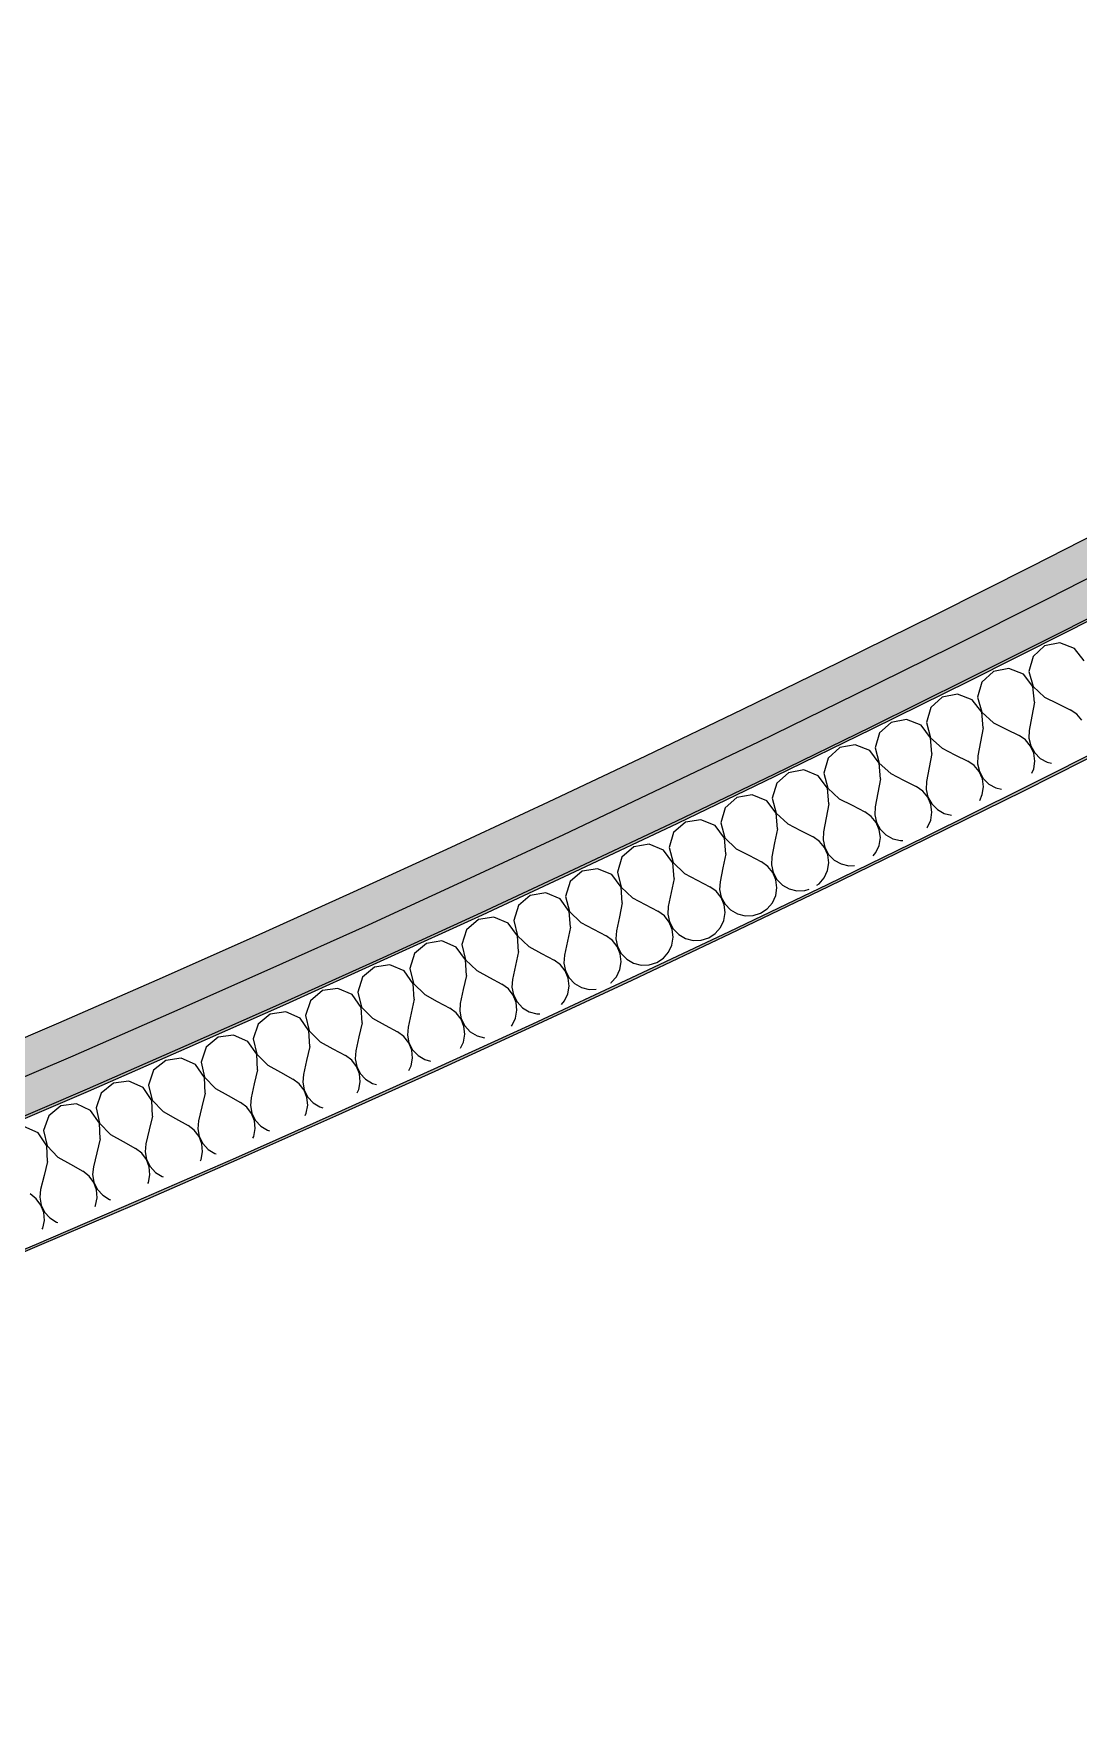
# Model space of a CAD drawing. Header units: millimetres. Extents: x -50172 to 74273, y -80883 to 11206.
# Drawn here: x -23974 to -23539, y -50512 to -49812 of the extents above; entities that cross this region are included whole.
import ezdxf
from ezdxf.enums import TextEntityAlignment as Align

# ---------------------------------------------------------------- set-up
doc = ezdxf.new("R2010")
doc.units = ezdxf.units.MM
doc.header["$MEASUREMENT"] = 0
doc.linetypes.add('Double Dashed', pattern=[1093.611073, 529.166651, -211.666656, 141.111112, -211.666656])
doc.layers.add('New_A-15-MG_Structural_Grid_Phase_2', color=7, linetype='Continuous')
doc.layers.add('New_A-25-M_Wall_Int', color=7, linetype='Continuous')
for name, color, linetype, lineweight, true_color in [('New_A-15-MG_Structural_Grid_Phase_2_Pen_No__222', 7, 'Continuous', 13, 0x65af33), ('New_A-25-M_Wall_Int_Pen_No__107', 7, 'Continuous', 15, 0xa6a6a6), ('New_A-25-M_Wall_Int_Pen_No__81', 7, 'Continuous', 20, 0x6a6a6a)]:
    doc.layers.add(name, color=color, linetype=linetype, lineweight=lineweight, true_color=true_color)
doc.layers.add('New_A-25-M_Wall_Int_Pen_No__1', color=7, linetype='Continuous', lineweight=13)
doc.layers.add('New_A-25-M_Wall_Int_Pen_No__150', color=7, linetype='Continuous', lineweight=0)
doc.styles.add('GENERATED_STYLE_4', font='')
doc.styles.get('GENERATED_STYLE_4').set_extended_font_data('Swis721 BT')

# ---------------------------------------------------------------- blocks, each defined once
blk = doc.blocks.new('*X250')
at = {"layer": 'New_A-25-M_Wall_Int_Pen_No__150', "linetype": 'Continuous'}
for p, q in [((-23552.97, -50066.51), (-23557.75, -50070.91)), ((-23546.58, -50065.27), (-23552.97, -50066.51)), ((-23540.49, -50067.57), (-23546.58, -50065.27)), ((-23536.52, -50072.73), (-23540.49, -50067.57)), ((-23574.23, -50077.2), (-23579.02, -50081.59)), ((-23567.84, -50075.99), (-23574.23, -50077.2)), ((-23561.76, -50078.31), (-23567.84, -50075.99)), ((-23557.75, -50070.91), (-23559.51, -50077.18)), ((-23559.51, -50077.18), (-23557.72, -50083.43)), ((-23579.02, -50081.59), (-23580.8, -50087.85)), ((-23557.8, -50083.47), (-23561.76, -50078.31)), ((-23557.16, -50089.95), (-23557.8, -50083.47)), ((-23557.72, -50083.43), (-23552.9, -50087.81)), ((-23595.52, -50087.83), (-23600.33, -50092.2)), ((-23589.13, -50086.63), (-23595.52, -50087.83)), ((-23583.05, -50088.97), (-23589.13, -50086.63)), ((-23579.12, -50094.15), (-23583.05, -50088.97)), ((-23580.8, -50087.85), (-23579.03, -50094.11)), ((-23557.16, -50089.95), (-23558.22, -50095.81)), ((-23552.9, -50087.81), (-23547.56, -50090.45)), ((-23547.56, -50090.45), (-23542.22, -50093.09)), ((-23616.84, -50098.39), (-23621.67, -50102.75)), ((-23610.45, -50097.21), (-23616.84, -50098.39)), ((-23604.38, -50099.57), (-23610.45, -50097.21)), ((-23600.33, -50092.2), (-23602.13, -50098.46)), ((-23578.5, -50100.63), (-23579.12, -50094.15)), ((-23579.03, -50094.11), (-23574.23, -50098.5)), ((-23558.22, -50095.81), (-23559.29, -50101.68)), ((-23539.5, -50094.93), (-23542.22, -50093.09)), ((-23537.39, -50097.45), (-23539.5, -50094.93)), ((-23621.67, -50102.75), (-23623.49, -50109)), ((-23600.46, -50104.77), (-23604.38, -50099.57)), ((-23602.13, -50098.46), (-23600.38, -50104.72)), ((-23599.86, -50111.25), (-23600.46, -50104.77)), ((-23600.38, -50104.72), (-23595.59, -50109.13)), ((-23578.5, -50100.63), (-23579.58, -50106.49)), ((-23574.23, -50098.5), (-23568.9, -50101.16)), ((-23568.9, -50101.16), (-23563.56, -50103.82)), ((-23560.85, -50105.67), (-23563.56, -50103.82)), ((-23559.29, -50101.68), (-23559.43, -50104.96)), ((-23559.43, -50104.96), (-23558.66, -50108.15)), ((-23638.2, -50108.88), (-23643.05, -50113.23)), ((-23631.8, -50107.73), (-23638.2, -50108.88)), ((-23625.75, -50110.1), (-23631.8, -50107.73)), ((-23621.84, -50115.31), (-23625.75, -50110.1)), ((-23623.49, -50109), (-23621.76, -50115.27)), ((-23599.86, -50111.25), (-23600.96, -50117.1)), ((-23595.59, -50109.13), (-23590.26, -50111.8)), ((-23590.26, -50111.8), (-23584.94, -50114.48)), ((-23580.66, -50112.35), (-23580.81, -50115.63)), ((-23579.58, -50106.49), (-23580.66, -50112.35)), ((-23558.75, -50108.2), (-23560.85, -50105.67)), ((-23557.42, -50111.2), (-23558.75, -50108.2)), ((-23558.66, -50108.15), (-23557.05, -50111.02)), ((-23556.97, -50114.46), (-23557.42, -50111.2)), ((-23557.05, -50111.02), (-23554.71, -50113.33)), ((-23659.6, -50119.31), (-23664.45, -50123.63)), ((-23653.19, -50118.17), (-23659.6, -50119.31)), ((-23647.15, -50120.57), (-23653.19, -50118.17)), ((-23643.05, -50113.23), (-23644.88, -50119.47)), ((-23644.88, -50119.47), (-23643.17, -50125.74)), ((-23621.26, -50121.79), (-23621.84, -50115.31)), ((-23621.76, -50115.27), (-23616.98, -50119.69)), ((-23600.96, -50117.1), (-23602.07, -50122.96)), ((-23582.23, -50116.34), (-23584.94, -50114.48)), ((-23580.14, -50118.87), (-23582.23, -50116.34)), ((-23580.81, -50115.63), (-23580.05, -50118.83)), ((-23578.82, -50121.88), (-23580.14, -50118.87)), ((-23580.05, -50118.83), (-23578.45, -50121.7)), ((-23558.23, -50119.53), (-23557.43, -50117.72)), ((-23557.43, -50117.72), (-23556.97, -50114.46)), ((-23554.71, -50113.33), (-23551.83, -50114.91)), ((-23551.83, -50114.91), (-23550.11, -50115.3)), ((-23664.45, -50123.63), (-23666.31, -50129.87)), ((-23643.26, -50125.79), (-23647.15, -50120.57)), ((-23642.7, -50132.27), (-23643.26, -50125.79)), ((-23643.17, -50125.74), (-23638.41, -50130.18)), ((-23621.26, -50121.79), (-23622.38, -50127.64)), ((-23616.98, -50119.69), (-23611.67, -50122.38)), ((-23611.67, -50122.38), (-23606.35, -50125.07)), ((-23603.65, -50126.94), (-23606.35, -50125.07)), ((-23602.07, -50122.96), (-23602.22, -50126.24)), ((-23602.22, -50126.24), (-23601.48, -50129.44)), ((-23578.85, -50128.4), (-23578.38, -50125.14)), ((-23578.38, -50125.14), (-23578.82, -50121.88)), ((-23578.45, -50121.7), (-23576.12, -50124.01)), ((-23576.12, -50124.01), (-23573.24, -50125.61)), ((-23573.24, -50125.61), (-23570.93, -50126.14)), ((-23681.02, -50129.66), (-23685.89, -50133.98)), ((-23674.62, -50128.55), (-23681.02, -50129.66)), ((-23668.58, -50130.96), (-23674.62, -50128.55)), ((-23664.7, -50136.19), (-23668.58, -50130.96)), ((-23666.31, -50129.87), (-23664.62, -50136.15)), ((-23642.7, -50132.27), (-23643.83, -50138.12)), ((-23638.41, -50130.18), (-23633.1, -50132.89)), ((-23633.1, -50132.89), (-23627.79, -50135.6)), ((-23622.38, -50127.64), (-23623.5, -50133.5)), ((-23601.56, -50129.48), (-23603.65, -50126.94)), ((-23600.26, -50132.5), (-23601.56, -50129.48)), ((-23601.48, -50129.44), (-23599.88, -50132.31)), ((-23599.83, -50135.75), (-23600.26, -50132.5)), ((-23599.88, -50132.31), (-23597.56, -50134.64)), ((-23579.94, -50130.84), (-23578.85, -50128.4)), ((-23702.48, -50139.95), (-23707.36, -50144.25)), ((-23696.07, -50138.86), (-23702.48, -50139.95)), ((-23690.04, -50141.29), (-23696.07, -50138.86)), ((-23685.89, -50133.98), (-23687.77, -50140.2)), ((-23687.77, -50140.2), (-23686.1, -50146.49)), ((-23664.17, -50142.68), (-23664.7, -50136.19)), ((-23664.62, -50136.15), (-23659.87, -50140.6)), ((-23643.83, -50138.12), (-23644.97, -50143.97)), ((-23625.1, -50137.48), (-23627.79, -50135.6)), ((-23623.02, -50140.02), (-23625.1, -50137.48)), ((-23623.5, -50133.5), (-23623.67, -50136.78)), ((-23623.67, -50136.78), (-23622.94, -50139.98)), ((-23621.73, -50143.04), (-23623.02, -50140.02)), ((-23622.94, -50139.98), (-23621.35, -50142.86)), ((-23601.66, -50142.01), (-23600.31, -50139.01)), ((-23600.31, -50139.01), (-23599.83, -50135.75)), ((-23597.56, -50134.64), (-23594.69, -50136.24)), ((-23594.69, -50136.24), (-23591.67, -50136.94)), ((-23707.36, -50144.25), (-23709.26, -50150.47)), ((-23686.18, -50146.53), (-23690.04, -50141.29)), ((-23685.67, -50153.02), (-23686.18, -50146.53)), ((-23686.1, -50146.49), (-23681.36, -50150.96)), ((-23664.17, -50142.68), (-23665.32, -50148.52)), ((-23659.87, -50140.6), (-23654.57, -50143.33)), ((-23654.57, -50143.33), (-23649.27, -50146.05)), ((-23646.58, -50147.94), (-23649.27, -50146.05)), ((-23644.97, -50143.97), (-23645.15, -50147.25)), ((-23645.15, -50147.25), (-23644.43, -50150.45)), ((-23621.8, -50149.55), (-23621.3, -50146.3)), ((-23621.3, -50146.3), (-23621.73, -50143.04)), ((-23621.35, -50142.86), (-23619.04, -50145.19)), ((-23619.04, -50145.19), (-23616.17, -50146.8)), ((-23616.17, -50146.8), (-23612.96, -50147.56)), ((-23601.87, -50142.25), (-23601.66, -50142.01)), ((-23728.87, -50154.45), (-23730.79, -50160.67)), ((-23723.97, -50150.17), (-23728.87, -50154.45)), ((-23717.56, -50149.1), (-23723.97, -50150.17)), ((-23711.53, -50151.55), (-23717.56, -50149.1)), ((-23707.7, -50156.81), (-23711.53, -50151.55)), ((-23709.26, -50150.47), (-23707.61, -50156.76)), ((-23685.67, -50153.02), (-23686.84, -50158.86)), ((-23681.36, -50150.96), (-23676.08, -50153.7)), ((-23676.08, -50153.7), (-23670.78, -50156.44)), ((-23666.48, -50154.37), (-23666.67, -50157.65)), ((-23665.32, -50148.52), (-23666.48, -50154.37)), ((-23644.52, -50150.49), (-23646.58, -50147.94)), ((-23643.23, -50153.52), (-23644.52, -50150.49)), ((-23644.43, -50150.45), (-23642.85, -50153.33)), ((-23642.82, -50156.78), (-23643.23, -50153.52)), ((-23642.85, -50153.33), (-23640.54, -50155.67)), ((-23624.36, -50153.97), (-23623.16, -50152.55)), ((-23623.16, -50152.55), (-23621.8, -50149.55)), ((-23612.96, -50147.56), (-23611.98, -50147.52)), ((-23745.5, -50160.32), (-23750.41, -50164.59)), ((-23739.08, -50159.27), (-23745.5, -50160.32)), ((-23733.06, -50161.74), (-23739.08, -50159.27)), ((-23730.79, -50160.67), (-23729.15, -50166.97)), ((-23707.2, -50163.29), (-23707.7, -50156.81)), ((-23707.61, -50156.76), (-23702.89, -50161.24)), ((-23702.89, -50161.24), (-23697.61, -50164.01)), ((-23686.84, -50158.86), (-23688.02, -50164.7)), ((-23668.1, -50158.34), (-23670.78, -50156.44)), ((-23666.04, -50160.9), (-23668.1, -50158.34)), ((-23666.67, -50157.65), (-23665.95, -50160.86)), ((-23664.76, -50163.92), (-23666.04, -50160.9)), ((-23665.95, -50160.86), (-23664.39, -50163.74)), ((-23644.69, -50163.02), (-23643.32, -50160.03)), ((-23643.32, -50160.03), (-23642.82, -50156.78)), ((-23640.54, -50155.67), (-23637.68, -50157.29)), ((-23637.68, -50157.29), (-23634.48, -50158.07)), ((-23634.48, -50158.07), (-23632.04, -50157.97)), ((-23750.41, -50164.59), (-23752.35, -50170.8)), ((-23729.24, -50167.01), (-23733.06, -50161.74)), ((-23728.77, -50173.5), (-23729.24, -50167.01)), ((-23729.15, -50166.97), (-23724.45, -50171.46)), ((-23707.2, -50163.29), (-23708.39, -50169.13)), ((-23697.61, -50164.01), (-23692.33, -50166.76)), ((-23689.65, -50168.67), (-23692.33, -50166.76)), ((-23688.02, -50164.7), (-23688.22, -50167.98)), ((-23688.22, -50167.98), (-23687.51, -50171.19)), ((-23664.87, -50170.44), (-23664.36, -50167.19)), ((-23664.36, -50167.19), (-23664.76, -50163.92)), ((-23664.39, -50163.74), (-23662.09, -50166.09)), ((-23662.09, -50166.09), (-23659.23, -50167.72)), ((-23659.23, -50167.72), (-23656.03, -50168.5)), ((-23656.03, -50168.5), (-23652.73, -50168.38)), ((-23652.73, -50168.38), (-23650.9, -50167.79)), ((-23647.8, -50166.17), (-23646.84, -50165.53)), ((-23646.84, -50165.53), (-23644.69, -50163.02)), ((-23771.98, -50174.66), (-23773.93, -50180.86)), ((-23767.05, -50170.4), (-23771.98, -50174.66)), ((-23760.63, -50169.37), (-23767.05, -50170.4)), ((-23754.62, -50171.87), (-23760.63, -50169.37)), ((-23750.82, -50177.14), (-23754.62, -50171.87)), ((-23752.35, -50170.8), (-23750.73, -50177.1)), ((-23728.77, -50173.5), (-23729.97, -50179.33)), ((-23724.45, -50171.46), (-23719.18, -50174.24)), ((-23719.18, -50174.24), (-23713.9, -50177.01)), ((-23709.59, -50174.97), (-23709.8, -50178.25)), ((-23708.39, -50169.13), (-23709.59, -50174.97)), ((-23687.6, -50171.23), (-23689.65, -50168.67)), ((-23686.33, -50174.26), (-23687.6, -50171.23)), ((-23687.51, -50171.19), (-23685.95, -50174.08)), ((-23685.94, -50177.53), (-23686.33, -50174.26)), ((-23685.95, -50174.08), (-23683.66, -50176.44)), ((-23668.41, -50175.93), (-23666.26, -50173.43)), ((-23666.26, -50173.43), (-23664.87, -50170.44)), ((-23788.64, -50180.42), (-23793.58, -50184.66)), ((-23782.22, -50179.41), (-23788.64, -50180.42)), ((-23776.22, -50181.92), (-23782.22, -50179.41)), ((-23772.43, -50187.21), (-23776.22, -50181.92)), ((-23773.93, -50180.86), (-23772.34, -50187.17)), ((-23750.36, -50183.64), (-23750.82, -50177.14)), ((-23750.73, -50177.1), (-23746.04, -50181.61)), ((-23746.04, -50181.61), (-23740.78, -50184.41)), ((-23729.97, -50179.33), (-23731.19, -50185.17)), ((-23711.23, -50178.93), (-23713.9, -50177.01)), ((-23709.19, -50181.5), (-23711.23, -50178.93)), ((-23709.8, -50178.25), (-23709.1, -50181.46)), ((-23707.93, -50184.54), (-23709.19, -50181.5)), ((-23709.1, -50181.46), (-23707.55, -50184.36)), ((-23687.86, -50183.76), (-23686.46, -50180.78)), ((-23686.46, -50180.78), (-23685.94, -50177.53)), ((-23683.66, -50176.44), (-23680.81, -50178.07)), ((-23680.81, -50178.07), (-23677.61, -50178.87)), ((-23677.61, -50178.87), (-23674.31, -50178.76)), ((-23674.31, -50178.76), (-23671.16, -50177.75)), ((-23671.16, -50177.75), (-23668.41, -50175.93)), ((-23803.83, -50189.37), (-23810.26, -50190.37)), ((-23797.84, -50191.91), (-23803.83, -50189.37)), ((-23793.58, -50184.66), (-23795.56, -50190.85)), ((-23771.99, -50193.7), (-23772.43, -50187.21)), ((-23772.34, -50187.17), (-23767.66, -50191.7)), ((-23751.59, -50189.47), (-23752.82, -50195.29)), ((-23750.36, -50183.64), (-23751.59, -50189.47)), ((-23740.78, -50184.41), (-23735.51, -50187.2)), ((-23732.85, -50189.12), (-23735.51, -50187.2)), ((-23730.81, -50191.7), (-23732.85, -50189.12)), ((-23731.19, -50185.17), (-23731.41, -50188.45)), ((-23731.41, -50188.45), (-23730.73, -50191.66)), ((-23708.08, -50191.05), (-23707.55, -50187.8)), ((-23707.55, -50187.8), (-23707.93, -50184.54)), ((-23707.55, -50184.36), (-23705.27, -50186.72)), ((-23705.27, -50186.72), (-23702.42, -50188.36)), ((-23702.42, -50188.36), (-23699.22, -50189.17)), ((-23699.22, -50189.17), (-23695.92, -50189.07)), ((-23695.92, -50189.07), (-23692.77, -50188.07)), ((-23692.77, -50188.07), (-23690.01, -50186.26)), ((-23690.01, -50186.26), (-23687.86, -50183.76)), ((-23815.21, -50194.59), (-23817.21, -50200.78)), ((-23810.26, -50190.37), (-23815.21, -50194.59)), ((-23794.07, -50197.21), (-23797.84, -50191.91)), ((-23795.56, -50190.85), (-23793.98, -50197.17)), ((-23771.99, -50193.7), (-23773.24, -50199.53)), ((-23767.66, -50191.7), (-23762.41, -50194.51)), ((-23762.41, -50194.51), (-23757.16, -50197.31)), ((-23752.82, -50195.29), (-23753.06, -50198.57)), ((-23729.56, -50194.74), (-23730.81, -50191.7)), ((-23730.73, -50191.66), (-23729.19, -50194.56)), ((-23729.19, -50198), (-23729.56, -50194.74)), ((-23729.19, -50194.56), (-23726.91, -50196.93)), ((-23714.42, -50198.32), (-23711.65, -50196.52)), ((-23711.65, -50196.52), (-23709.49, -50194.03)), ((-23709.49, -50194.03), (-23708.08, -50191.05)), ((-23831.91, -50200.24), (-23836.88, -50204.45)), ((-23825.48, -50199.27), (-23831.91, -50200.24)), ((-23819.5, -50201.82), (-23825.48, -50199.27)), ((-23815.74, -50207.14), (-23819.5, -50201.82)), ((-23817.21, -50200.78), (-23815.65, -50207.1)), ((-23793.65, -50203.7), (-23794.07, -50197.21)), ((-23793.98, -50197.17), (-23789.32, -50201.71)), ((-23789.32, -50201.71), (-23784.08, -50204.54)), ((-23773.24, -50199.53), (-23774.49, -50205.35)), ((-23754.5, -50199.24), (-23757.16, -50197.31)), ((-23752.47, -50201.83), (-23754.5, -50199.24)), ((-23753.06, -50198.57), (-23752.38, -50201.79)), ((-23751.23, -50204.87), (-23752.47, -50201.83)), ((-23752.38, -50201.79), (-23750.85, -50204.7)), ((-23731.15, -50204.23), (-23729.74, -50201.25)), ((-23729.74, -50201.25), (-23729.19, -50198)), ((-23726.91, -50196.93), (-23724.06, -50198.58)), ((-23724.06, -50198.58), (-23720.87, -50199.4)), ((-23720.87, -50199.4), (-23717.57, -50199.31)), ((-23717.57, -50199.31), (-23714.42, -50198.32)), ((-23853.59, -50210.05), (-23858.57, -50214.24)), ((-23847.16, -50209.1), (-23853.59, -50210.05)), ((-23841.18, -50211.67), (-23847.16, -50209.1)), ((-23836.88, -50204.45), (-23838.89, -50210.63)), ((-23815.35, -50213.63), (-23815.74, -50207.14)), ((-23815.65, -50207.1), (-23811.01, -50211.65)), ((-23794.92, -50209.52), (-23796.19, -50215.35)), ((-23793.65, -50203.7), (-23794.92, -50209.52)), ((-23784.08, -50204.54), (-23778.83, -50207.36)), ((-23776.18, -50209.3), (-23778.83, -50207.36)), ((-23774.16, -50211.89), (-23776.18, -50209.3)), ((-23774.49, -50205.35), (-23774.73, -50208.63)), ((-23774.73, -50208.63), (-23774.07, -50211.85)), ((-23751.42, -50211.38), (-23750.87, -50208.14)), ((-23750.87, -50208.14), (-23751.23, -50204.87)), ((-23750.85, -50204.7), (-23748.58, -50207.07)), ((-23748.58, -50207.07), (-23745.74, -50208.73)), ((-23745.74, -50208.73), (-23742.55, -50209.56)), ((-23742.55, -50209.56), (-23739.62, -50209.49)), ((-23733.58, -50206.87), (-23733.32, -50206.71)), ((-23733.32, -50206.71), (-23731.15, -50204.23)), ((-23858.57, -50214.24), (-23860.61, -50220.42)), ((-23837.45, -50217), (-23841.18, -50211.67)), ((-23838.89, -50210.63), (-23837.36, -50216.96)), ((-23837.07, -50223.49), (-23837.45, -50217)), ((-23837.36, -50216.96), (-23832.73, -50221.53)), ((-23815.35, -50213.63), (-23816.63, -50219.45)), ((-23811.01, -50211.65), (-23805.77, -50214.5)), ((-23805.77, -50214.5), (-23800.53, -50217.34)), ((-23797.89, -50219.29), (-23800.53, -50217.34)), ((-23796.19, -50215.35), (-23796.44, -50218.62)), ((-23772.93, -50214.94), (-23774.16, -50211.89)), ((-23774.07, -50211.85), (-23772.55, -50214.76)), ((-23772.58, -50218.2), (-23772.93, -50214.94)), ((-23772.55, -50214.76), (-23770.28, -50217.14)), ((-23770.28, -50217.14), (-23767.45, -50218.82)), ((-23754.08, -50215.75), (-23752.84, -50214.35)), ((-23752.84, -50214.35), (-23751.42, -50211.38)), ((-23880.3, -50223.97), (-23882.35, -50230.14)), ((-23875.31, -50219.79), (-23880.3, -50223.97)), ((-23868.87, -50218.86), (-23875.31, -50219.79)), ((-23862.9, -50221.45), (-23868.87, -50218.86)), ((-23859.18, -50226.79), (-23862.9, -50221.45)), ((-23860.61, -50220.42), (-23859.09, -50226.75)), ((-23837.07, -50223.49), (-23838.37, -50229.31)), ((-23832.73, -50221.53), (-23827.5, -50224.39)), ((-23827.5, -50224.39), (-23822.27, -50227.24)), ((-23816.63, -50219.45), (-23817.92, -50225.27)), ((-23795.88, -50221.88), (-23797.89, -50219.29)), ((-23796.44, -50218.62), (-23795.79, -50221.84)), ((-23794.65, -50224.93), (-23795.88, -50221.88)), ((-23795.79, -50221.84), (-23794.28, -50224.76)), ((-23774.89, -50224.77), (-23774.57, -50224.41)), ((-23774.57, -50224.41), (-23773.14, -50221.45)), ((-23773.14, -50221.45), (-23772.58, -50218.2)), ((-23767.45, -50218.82), (-23764.26, -50219.65)), ((-23764.26, -50219.65), (-23763.01, -50219.63)), ((-23897.05, -50229.46), (-23902.05, -50233.62)), ((-23890.61, -50228.55), (-23897.05, -50229.46)), ((-23884.65, -50231.16), (-23890.61, -50228.55)), ((-23880.95, -50236.51), (-23884.65, -50231.16)), ((-23882.35, -50230.14), (-23880.86, -50236.47)), ((-23858.83, -50233.29), (-23859.18, -50226.79)), ((-23859.09, -50226.75), (-23854.47, -50231.33)), ((-23854.47, -50231.33), (-23849.26, -50234.21)), ((-23838.37, -50229.31), (-23839.68, -50235.12)), ((-23819.63, -50229.2), (-23822.27, -50227.24)), ((-23817.63, -50231.81), (-23819.63, -50229.2)), ((-23817.92, -50225.27), (-23818.18, -50228.55)), ((-23818.18, -50228.55), (-23817.54, -50231.77)), ((-23796.12, -50233.97), (-23794.89, -50231.44)), ((-23794.89, -50231.44), (-23794.32, -50228.2)), ((-23794.32, -50228.2), (-23794.65, -50224.93)), ((-23794.28, -50224.76), (-23792.02, -50227.15)), ((-23792.02, -50227.15), (-23789.19, -50228.83)), ((-23789.19, -50228.83), (-23786.13, -50229.64)), ((-23912.38, -50238.18), (-23918.83, -50239.07)), ((-23906.43, -50240.8), (-23912.38, -50238.18)), ((-23902.05, -50233.62), (-23904.13, -50239.79)), ((-23880.62, -50243.01), (-23880.95, -50236.51)), ((-23880.86, -50236.47), (-23876.26, -50241.07)), ((-23858.83, -50233.29), (-23860.15, -50239.1)), ((-23849.26, -50234.21), (-23844.04, -50237.08)), ((-23841.4, -50239.05), (-23844.04, -50237.08)), ((-23839.68, -50235.12), (-23839.95, -50238.4)), ((-23839.95, -50238.4), (-23839.32, -50241.62)), ((-23816.42, -50234.86), (-23817.63, -50231.81)), ((-23817.54, -50231.77), (-23816.04, -50234.69)), ((-23816.67, -50241.37), (-23816.09, -50238.13)), ((-23816.09, -50238.13), (-23816.42, -50234.86)), ((-23816.04, -50234.69), (-23813.79, -50237.08)), ((-23813.79, -50237.08), (-23810.97, -50238.78)), ((-23923.84, -50243.21), (-23925.94, -50249.37)), ((-23918.83, -50239.07), (-23923.84, -50243.21)), ((-23902.74, -50246.16), (-23906.43, -50240.8)), ((-23904.13, -50239.79), (-23902.66, -50246.13)), ((-23880.62, -50243.01), (-23881.95, -50248.82)), ((-23876.26, -50241.07), (-23871.05, -50243.96)), ((-23871.05, -50243.96), (-23865.84, -50246.85)), ((-23861.47, -50244.91), (-23861.76, -50248.18)), ((-23860.15, -50239.1), (-23861.47, -50244.91)), ((-23839.41, -50241.66), (-23841.4, -50239.05)), ((-23838.21, -50244.72), (-23839.41, -50241.66)), ((-23839.32, -50241.62), (-23837.83, -50244.55)), ((-23837.89, -50247.99), (-23838.21, -50244.72)), ((-23837.83, -50244.55), (-23835.59, -50246.95)), ((-23817.61, -50243.28), (-23816.67, -50241.37)), ((-23810.97, -50238.78), (-23808.65, -50239.4)), ((-23940.63, -50248.6), (-23945.66, -50252.72)), ((-23934.19, -50247.73), (-23940.63, -50248.6)), ((-23928.24, -50250.38), (-23934.19, -50247.73)), ((-23924.57, -50255.75), (-23928.24, -50250.38)), ((-23925.94, -50249.37), (-23924.48, -50255.71)), ((-23902.43, -50252.66), (-23902.74, -50246.16)), ((-23902.66, -50246.13), (-23898.07, -50250.74)), ((-23898.07, -50250.74), (-23892.87, -50253.65)), ((-23881.95, -50248.82), (-23883.3, -50254.62)), ((-23863.21, -50248.83), (-23865.84, -50246.85)), ((-23861.22, -50251.45), (-23863.21, -50248.83)), ((-23861.76, -50248.18), (-23861.13, -50251.41)), ((-23860.03, -50254.51), (-23861.22, -50251.45)), ((-23861.13, -50251.41), (-23859.65, -50254.34)), ((-23839.17, -50252.62), (-23838.48, -50251.22)), ((-23838.48, -50251.22), (-23837.89, -50247.99)), ((-23835.59, -50246.95), (-23832.77, -50248.65)), ((-23832.77, -50248.65), (-23831.07, -50249.11)), ((-23962.47, -50258.06), (-23967.51, -50262.17)), ((-23956.02, -50257.21), (-23962.47, -50258.06)), ((-23950.08, -50259.88), (-23956.02, -50257.21)), ((-23945.66, -50252.72), (-23947.77, -50258.88)), ((-23947.77, -50258.88), (-23946.34, -50265.22)), ((-23924.28, -50262.25), (-23924.57, -50255.75)), ((-23924.48, -50255.71), (-23919.91, -50260.34)), ((-23903.79, -50258.47), (-23905.15, -50264.27)), ((-23902.43, -50252.66), (-23903.79, -50258.47)), ((-23892.87, -50253.65), (-23887.67, -50256.56)), ((-23885.04, -50258.54), (-23887.67, -50256.56)), ((-23883.07, -50261.16), (-23885.04, -50258.54)), ((-23883.3, -50254.62), (-23883.59, -50257.9)), ((-23883.59, -50257.9), (-23882.98, -50261.12)), ((-23860.33, -50261.01), (-23859.72, -50257.78)), ((-23859.72, -50257.78), (-23860.03, -50254.51)), ((-23859.65, -50254.34), (-23857.42, -50256.75)), ((-23857.42, -50256.75), (-23854.61, -50258.46)), ((-23854.61, -50258.46), (-23853.41, -50258.79)), ((-23967.51, -50262.17), (-23969.64, -50268.32)), ((-23946.43, -50265.26), (-23950.08, -50259.88)), ((-23946.16, -50271.77), (-23946.43, -50265.26)), ((-23946.34, -50265.22), (-23941.78, -50269.87)), ((-23924.28, -50262.25), (-23925.66, -50268.05)), ((-23919.91, -50260.34), (-23914.72, -50263.26)), ((-23914.72, -50263.26), (-23909.53, -50266.19)), ((-23906.91, -50268.18), (-23909.53, -50266.19)), ((-23905.15, -50264.27), (-23905.46, -50267.54)), ((-23881.88, -50264.23), (-23883.07, -50261.16)), ((-23882.98, -50261.12), (-23881.5, -50264.06)), ((-23881.59, -50267.5), (-23881.88, -50264.23)), ((-23881.5, -50264.06), (-23879.28, -50266.48)), ((-23879.28, -50266.48), (-23876.47, -50268.19)), ((-23860.82, -50262), (-23860.33, -50261.01)), ((-23971.95, -50269.31), (-23977.88, -50266.63)), ((-23968.32, -50274.71), (-23971.95, -50269.31)), ((-23969.64, -50268.32), (-23968.23, -50274.67)), ((-23946.16, -50271.77), (-23947.55, -50277.56)), ((-23941.78, -50269.87), (-23936.6, -50272.81)), ((-23936.6, -50272.81), (-23931.42, -50275.75)), ((-23925.66, -50268.05), (-23927.04, -50273.84)), ((-23904.94, -50270.81), (-23906.91, -50268.18)), ((-23905.46, -50267.54), (-23904.85, -50270.77)), ((-23903.77, -50273.88), (-23904.94, -50270.81)), ((-23904.85, -50270.77), (-23903.39, -50273.71)), ((-23882.54, -50271.41), (-23882.2, -50270.73)), ((-23882.2, -50270.73), (-23881.59, -50267.5)), ((-23876.47, -50268.19), (-23875.65, -50268.42)), ((-23968.07, -50281.21), (-23968.32, -50274.71)), ((-23968.23, -50274.67), (-23963.68, -50279.33)), ((-23963.68, -50279.33), (-23958.51, -50282.29)), ((-23947.55, -50277.56), (-23948.95, -50283.35)), ((-23928.81, -50277.75), (-23931.42, -50275.75)), ((-23926.85, -50280.38), (-23928.81, -50277.75)), ((-23927.04, -50273.84), (-23927.35, -50277.12)), ((-23927.35, -50277.12), (-23926.76, -50280.35)), ((-23925.69, -50283.46), (-23926.85, -50280.38)), ((-23926.76, -50280.35), (-23925.3, -50283.29)), ((-23904.35, -50280.86), (-23904.11, -50280.38)), ((-23904.11, -50280.38), (-23903.48, -50277.15)), ((-23903.48, -50277.15), (-23903.77, -50273.88)), ((-23903.39, -50273.71), (-23901.17, -50276.13)), ((-23901.17, -50276.13), (-23898.37, -50277.86)), ((-23898.37, -50277.86), (-23897.8, -50278.02)), ((-23969.48, -50287), (-23970.9, -50292.79)), ((-23968.07, -50281.21), (-23969.48, -50287)), ((-23958.51, -50282.29), (-23953.34, -50285.24)), ((-23950.74, -50287.25), (-23953.34, -50285.24)), ((-23948.78, -50289.89), (-23950.74, -50287.25)), ((-23948.95, -50283.35), (-23949.28, -50286.62)), ((-23949.28, -50286.62), (-23948.7, -50289.85)), ((-23926.04, -50289.96), (-23925.41, -50286.73)), ((-23925.41, -50286.73), (-23925.69, -50283.46)), ((-23925.3, -50283.29), (-23923.09, -50285.72)), ((-23923.09, -50285.72), (-23920.3, -50287.46)), ((-23920.3, -50287.46), (-23919.87, -50287.58)), ((-23970.9, -50292.79), (-23971.23, -50296.06)), ((-23947.63, -50292.97), (-23948.78, -50289.89)), ((-23948.7, -50289.85), (-23947.25, -50292.8)), ((-23947.37, -50296.24), (-23947.63, -50292.97)), ((-23947.25, -50292.8), (-23945.05, -50295.24)), ((-23926.24, -50290.34), (-23926.04, -50289.96)), ((-23972.69, -50296.68), (-23975.29, -50294.67)), ((-23970.75, -50299.33), (-23972.69, -50296.68)), ((-23971.23, -50296.06), (-23970.66, -50299.29)), ((-23969.61, -50302.41), (-23970.75, -50299.33)), ((-23970.66, -50299.29), (-23969.22, -50302.25)), ((-23948.21, -50299.86), (-23948.01, -50299.47)), ((-23948.01, -50299.47), (-23947.37, -50296.24)), ((-23945.05, -50295.24), (-23942.26, -50296.99)), ((-23942.26, -50296.99), (-23941.85, -50297.1)), ((-23970.01, -50308.91), (-23969.35, -50305.69)), ((-23969.35, -50305.69), (-23969.61, -50302.41)), ((-23969.22, -50302.25), (-23967.03, -50304.69)), ((-23967.03, -50304.69), (-23964.25, -50306.44)), ((-23964.25, -50306.44), (-23963.74, -50306.59)), ((-23970.27, -50309.42), (-23970.01, -50308.91))]:
    blk.add_line(p, q, dxfattribs=at)
blk = doc.blocks.new('Wall_7_1', base_point=(-29918.46, -50217.22))
at = {"layer": 'New_A-25-M_Wall_Int_Pen_No__107', "linetype": 'Continuous'}
for points in [[(-20095.26, -46371.16, -0.413614), (-29918.46, -50217.22), (-29924.46, -50230.97, 0.413614), (-20081.52, -46377.18)], [(-20081.52, -46377.18, -0.413614), (-29924.46, -50230.97), (-29930.45, -50244.72, 0.413614), (-20067.79, -46383.21)]]:
    blk.add_hatch(color=256, dxfattribs=at).paths.add_polyline_path(points)
at = {"layer": 'New_A-25-M_Wall_Int_Pen_No__81', "linetype": 'Continuous', "lineweight": 0, "true_color": 0x353535}
for points in [[(-20067.79, -46383.21, -0.413614), (-29930.45, -50244.72), (-29930.85, -50245.64, 0.413614), (-20066.87, -46383.61)], [(-20021.08, -46403.69, -0.413614), (-29950.84, -50291.47), (-29951.24, -50292.39, 0.413614), (-20020.16, -46404.09)]]:
    blk.add_hatch(color=250, dxfattribs=at).paths.add_polyline_path(points)
at = {"layer": 'New_A-25-M_Wall_Int_Pen_No__1', "linetype": 'Continuous'}
for radius in [7467.12, 7482.12, 7498.12, 7497.12, 7549.12, 7548.12]:
    blk.add_arc((-26933.84, -43372.52), radius, 246.440445, 336.323082, dxfattribs=at)
at = {"layer": 'New_A-25-M_Wall_Int', "color": 250, "lineweight": 50, "true_color": 0x2a2a2a}
blk.add_blockref('*X250', (0, 0), dxfattribs=at)
blk = doc.blocks.new('Standard grid marker_4')
at = {"layer": 'New_A-15-MG_Structural_Grid_Phase_2_Pen_No__222', "linetype": 'Double Dashed'}
blk.add_line((20648.91, 0), (21354, 0), dxfattribs=at)
at = {"layer": 'New_A-15-MG_Structural_Grid_Phase_2_Pen_No__222', "style": 'GENERATED_STYLE_4'}
blk.add_attdef('AC_MarkerText_1', text='', height=350, rotation=360, dxfattribs=at).set_placement((-500, 34.1), align=Align.MIDDLE_CENTER)

msp = doc.modelspace()

# ---------------------------------------------------------------- block references
at = {"layer": 'New_A-15-MG_Structural_Grid_Phase_2', "color": 8, "linetype": 'Continuous', "lineweight": 15, "zscale": 1000, "rotation": 336.440411583993}
msp.add_blockref('Standard grid marker_4', (-43500.19, -41953.14), dxfattribs=at)
at = {"layer": 'New_A-25-M_Wall_Int', "color": 250, "lineweight": 50, "true_color": 0x2a2a2a}
msp.add_blockref('Wall_7_1', (-29918.46, -50217.22), dxfattribs=at)

doc.saveas('drawing.dxf')
